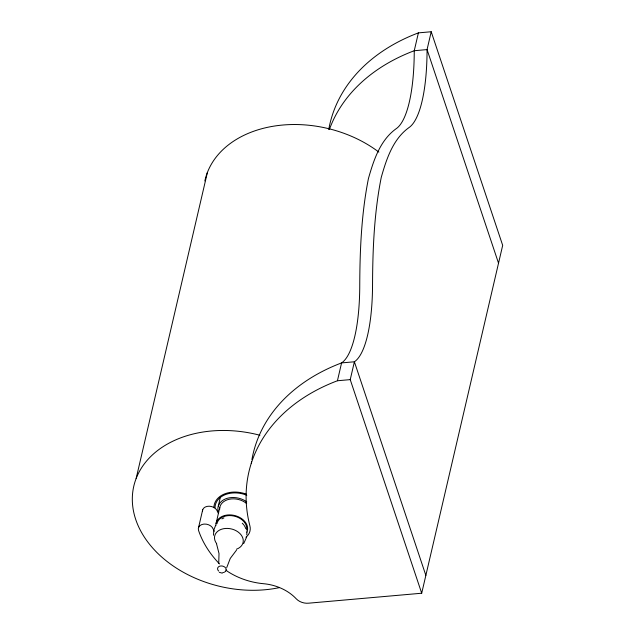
<?xml version="1.0" encoding="UTF-8"?>
<svg xmlns="http://www.w3.org/2000/svg" width="635" height="635" viewBox="0 0 635 635"><rect width="100%" height="100%" fill="white"/><g stroke="black" fill="none" stroke-linecap="round" stroke-linejoin="round"><path stroke-width="0.95" d="M213.503 535.234L213.781 530.106L215.646 525.312M246.785 534.892L246.912 531.908M218.75 563.229L219.012 553.514L216.575 543.981M136.144 478.496L207.367 172.545M198.572 527.487L202.724 509.643M218.305 506.055L220.551 496.419M216.043 523.565L219.781 507.508M245.951 537.226A19.209 14.018 13.1 0 0 249.896 525.891A202.24 147.558 13.1 0 1 337.431 380.754L341.582 362.91A110.903 31.059 85 0 0 359.751 284.861C359.91 249.277 361.474 213.487 368.443 178.506C373.618 160.33 380.071 140.327 396.081 128.77A110.903 31.059 85 0 0 414.25 50.721L418.401 32.877L431.213 31.75L502.682 245.348L421.703 593.225L308.785 603.171A11.914 8.692 13.1 0 1 296.212 598.781A40.664 29.67 13.1 0 0 263.62 583.716A59.698 43.553 13.1 0 1 227.298 571.23L225.862 569.928M421.703 593.225L350.234 379.627L354.386 361.783A110.903 31.059 85 0 0 372.554 283.734C372.721 248.15 374.285 212.36 381.254 177.379C386.421 159.202 392.882 139.2 408.892 127.635A110.903 31.059 85 0 0 427.061 49.593L431.213 31.75M226.735 567.579L230.251 558.427L236.498 550.14M246.634 537.035L243.673 543.631M221.901 518.858L223.909 517.946M337.431 380.754L350.234 379.627M222.321 573.183L219.321 572.302M498.531 263.192L427.061 49.593L414.25 50.721A202.24 147.558 13.1 0 0 329.39 129.476M425.855 575.389L354.386 361.783L341.582 362.91A202.24 147.558 13.1 0 0 251.92 459.597M215.003 507.794A23.439 17.097 13.1 0 1 246.785 495.236M213.892 507.667A24.559 17.923 13.1 0 1 246.348 494.173M279.305 587.637A107.14 78.168 13.1 0 1 132.802 506.833A107.14 78.168 13.1 0 1 259.905 435.245M204.851 180.935A107.14 78.168 13.1 0 1 273.24 126.238A107.14 78.168 13.1 0 1 378.857 152.098M218.638 512.913A17.859 13.025 13.1 0 1 225.703 498.824A17.859 13.025 13.1 0 1 246.745 501.848M215.9 525.613A16.073 11.724 13.1 0 1 233.974 515.358A16.073 11.724 13.1 0 1 246.864 532.146M219.631 509.556A16.073 11.724 13.1 0 1 229.132 499.277A16.073 11.724 13.1 0 1 246.666 503.563M216.932 523.756A15.161 11.057 13.1 0 1 233.847 516.017A15.161 11.057 13.1 0 1 246.594 530.011M242.268 523.24A15.161 11.057 13.1 0 1 243.84 524.97M244.277 525.574A15.161 11.057 13.1 0 1 245.785 528.78M218.678 571.063A4.397 3.207 13.1 0 1 218.813 566.618A4.397 3.207 13.1 0 1 224.774 567.095A4.397 3.207 13.1 0 1 225.33 571.595M224.814 571.952A4.397 3.207 13.1 0 1 224.211 572.23M223.536 572.413A4.397 3.207 13.1 0 1 222.806 572.5M216.678 543.671A14.565 10.628 13.1 0 1 221.258 529.336A14.565 10.628 13.1 0 1 241.086 534.861A14.565 10.628 13.1 0 1 236.506 549.196M251.309 463.463A202.24 147.558 13.1 0 1 251.595 461.526M202.446 511.08A7.676 5.596 13.1 0 1 209.098 506.206A7.676 5.596 13.1 0 1 217.36 511.286A19.209 14.018 13.1 0 0 218.448 513.382M214.297 531.225A19.209 14.018 13.1 0 1 213.209 529.122A7.676 5.596 13.1 0 0 203.97 524.081A7.676 5.596 13.1 0 0 198.541 530.415A113.141 82.55 13.1 0 0 219.519 563.928M328.74 129.564A202.24 147.558 13.1 0 1 418.401 32.877"/></g></svg>
